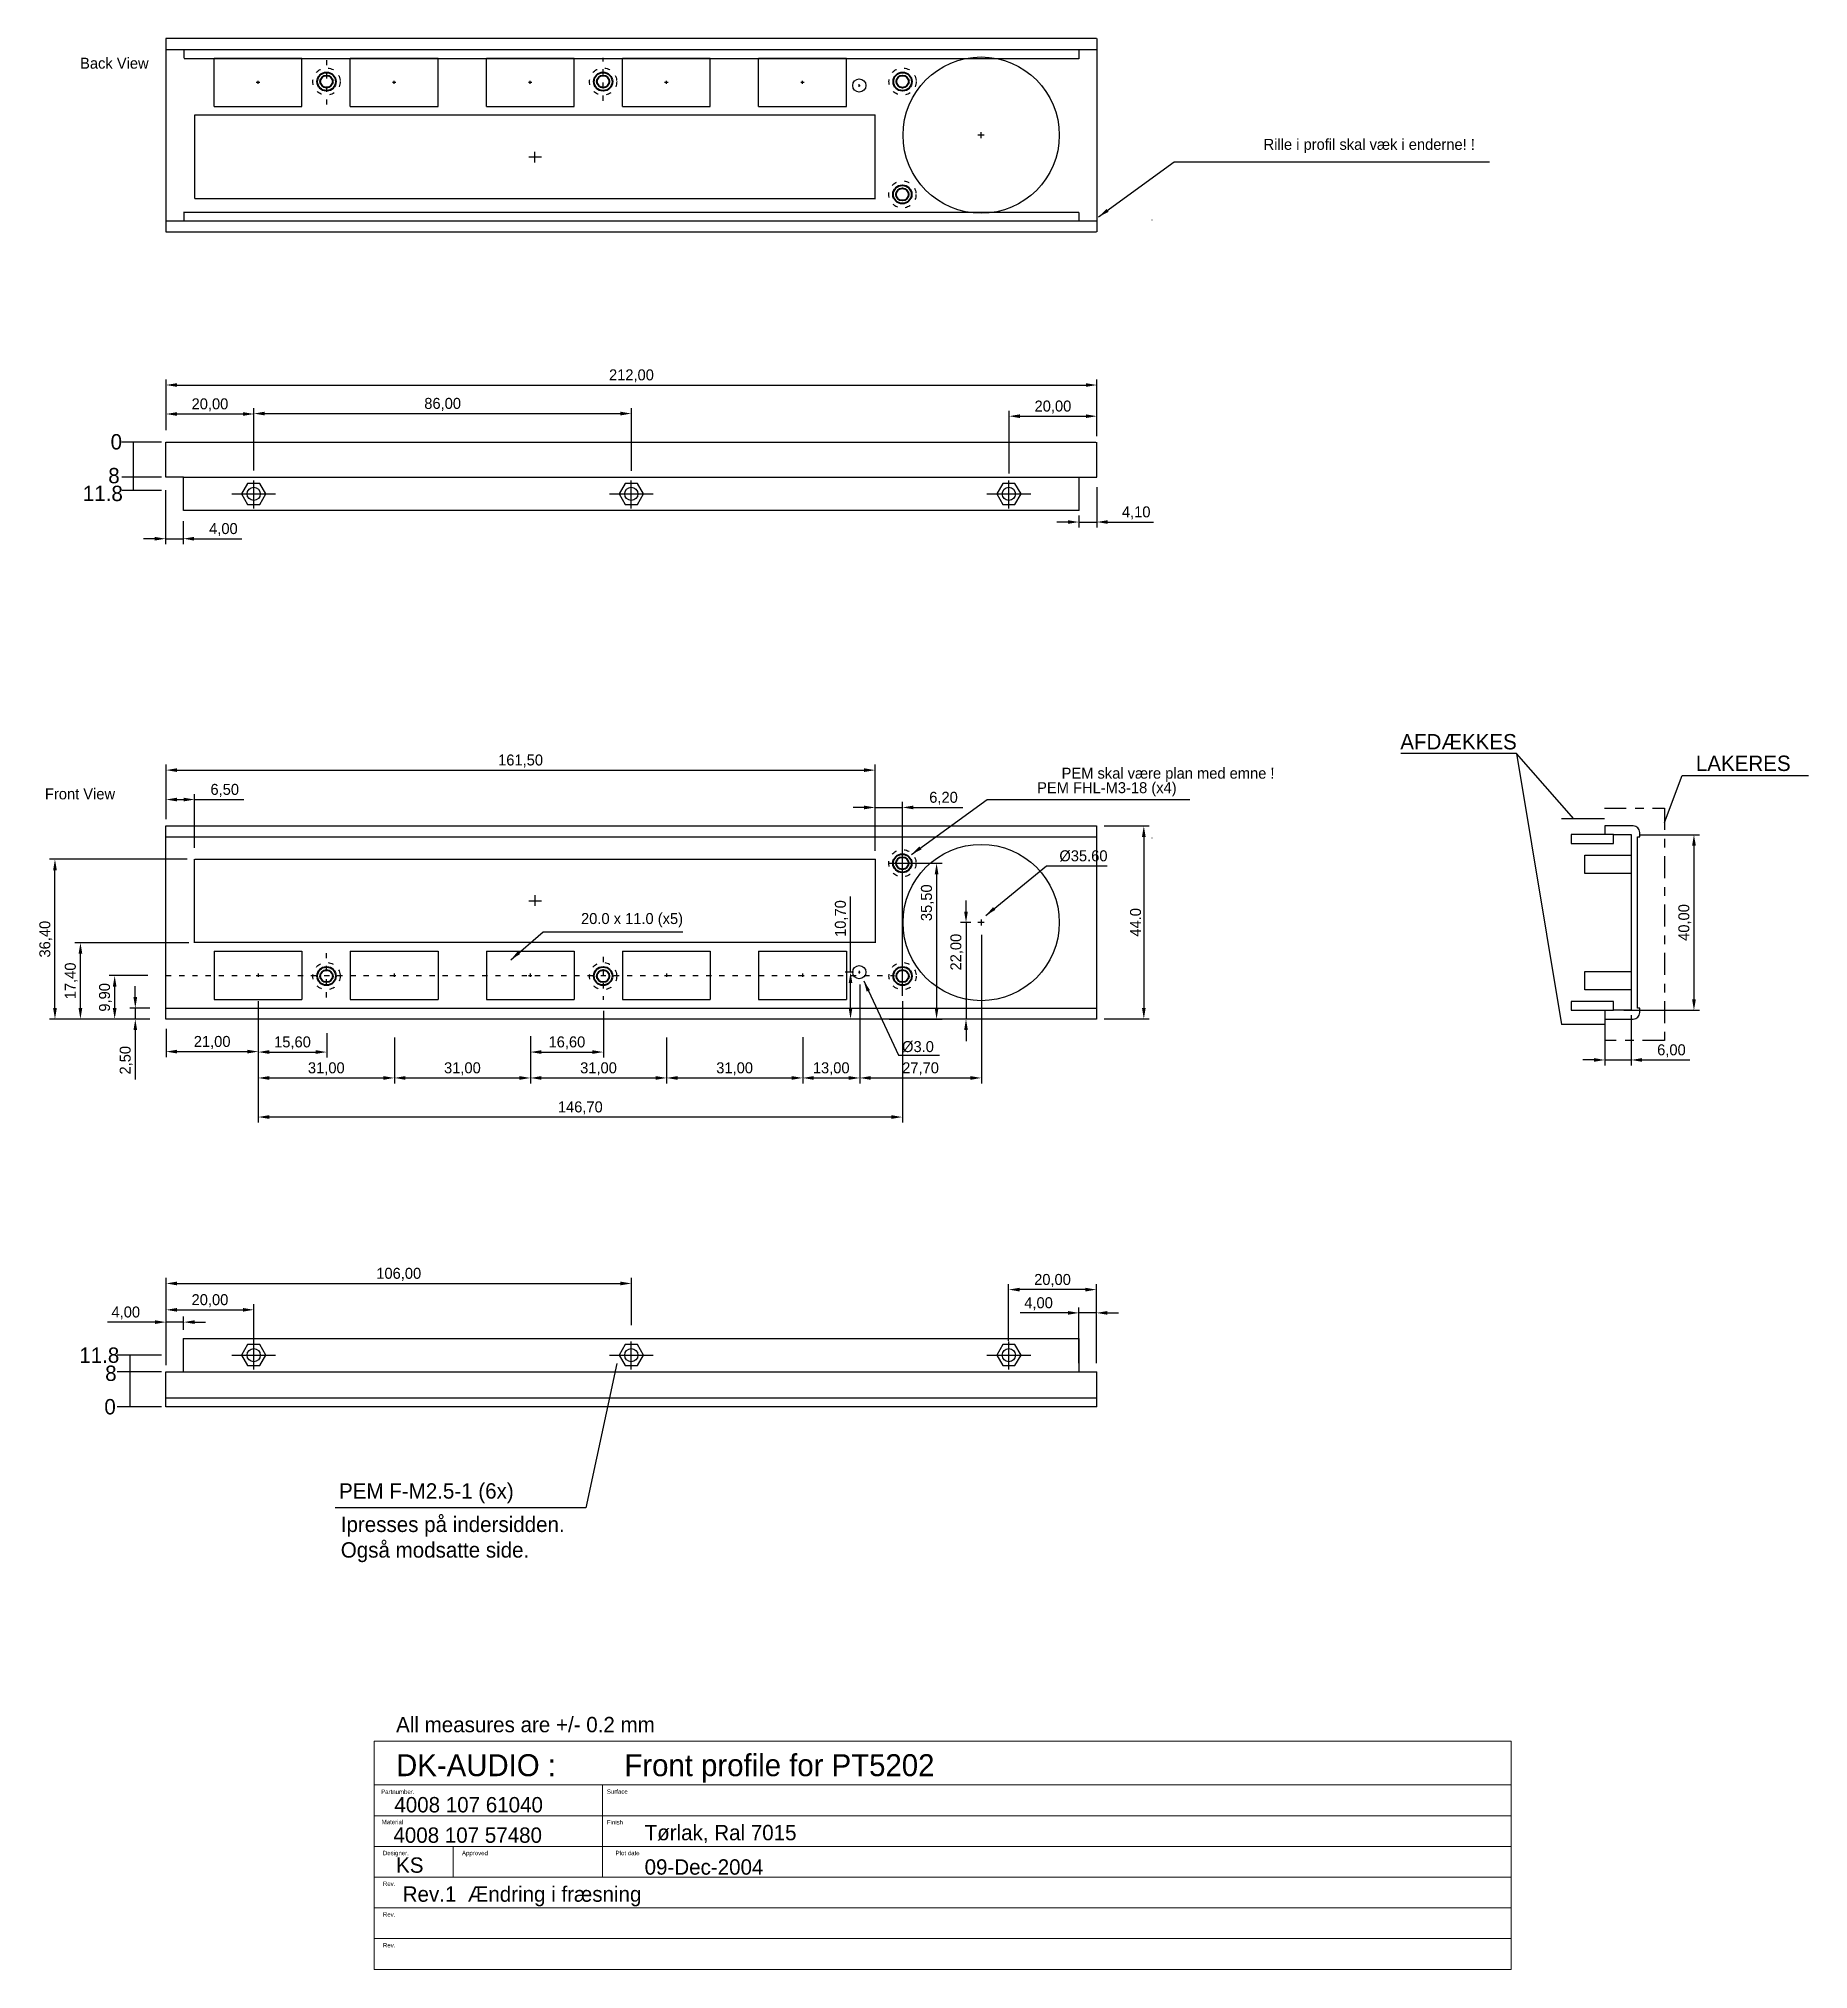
# Model space of a CAD drawing. Header units: millimetres. Extents: x 452 to 855, y 248 to 687.
import ezdxf

# ---------------------------------------------------------------- set-up
doc = ezdxf.new("R2010")
doc.units = ezdxf.units.MM
for name, pattern in [('ACAD_ISO03W100', [30, 12, -18]), ('CENT', [11, 5, -2, 2, -2]), ('HIDDEN', [0.375, 0.25, -0.125])]:
    doc.linetypes.add(name, pattern=pattern)
for name, color, linetype in [('110-1DIM', 1, 'Continuous'), ('110-1MEK', 3, 'Continuous'), ('Folie', 4, 'Continuous'), ('kabinet_dim_help', 7, 'Continuous'), ('kabinet_hidden', 2, 'HIDDEN')]:
    doc.layers.add(name, color=color, linetype=linetype)
doc.layers.add('Folie_head', color=2, linetype='Continuous', lineweight=20)
doc.layers.add('kabinet', color=4, linetype='Continuous', lineweight=40)
doc.dimstyles.new('ISO-25', dxfattribs={"dimtxt": 2.5, "dimasz": 2.5, "dimexe": 1.25, "dimexo": 0.625, "dimtad": 1, "dimzin": 1, "dimtxsty": 'Standard', "dimcen": 2.5, "dimadec": 0, "dimazin": 0, "dimtfac": 1, "dimtmove": 0, "dimatfit": 3, "dimfxl": 0, "dimarcsym": 0})

# ---------------------------------------------------------------- blocks, each defined once
blk = doc.blocks.new('*D55')
at = {"layer": '110-1DIM', "color": 0, "lineweight": -2}
for p, q in [((663.6, 488.6), (663.6, 491.1)), ((664.73, 486.1), (662.35, 486.1)), ((663.6, 486.1), (663.6, 464.1)), ((664.73, 464.1), (662.35, 464.1)), ((663.6, 461.6), (663.6, 459.1))]:
    blk.add_line(p, q, dxfattribs=at)
at = {"layer": '110-1DIM', "color": 0}
for points in [[(663.18, 488.6), (664.02, 488.6), (663.6, 486.1)], [(663.18, 461.6), (664.02, 461.6), (663.6, 464.1)]]:
    blk.add_solid(points, dxfattribs=at)
at = {"layer": 'DEFPOINTS', "color": 0}
for p in [(665.35, 486.1), (663.6, 464.1), (665.35, 464.1)]:
    blk.add_point(p, dxfattribs=at)
at = {"layer": '110-1DIM', "color": 0, "insert": (661.52, 479.35), "char_height": 2.5, "attachment_point": 5, "rotation": 90}
blk.add_mtext('22,00', dxfattribs=at)
blk = doc.blocks.new('*D72')
at = {"layer": '110-1DIM', "color": 0, "lineweight": -2}
for p, q in [((695.08, 508.1), (705.35, 508.1)), ((704.1, 505.6), (704.1, 466.65)), ((695.08, 464.15), (705.35, 464.15))]:
    blk.add_line(p, q, dxfattribs=at)
at = {"layer": '110-1DIM', "color": 0}
for points in [[(703.68, 505.6), (704.52, 505.6), (704.1, 508.1)], [(703.68, 466.65), (704.52, 466.65), (704.1, 464.15)]]:
    blk.add_solid(points, dxfattribs=at)
at = {"layer": 'DEFPOINTS', "color": 0}
for p in [(694.45, 508.1), (694.45, 464.15), (704.1, 464.15)]:
    blk.add_point(p, dxfattribs=at)
at = {"layer": '110-1DIM', "color": 0, "insert": (702.22, 486.13), "char_height": 2.5, "attachment_point": 5, "rotation": 90}
blk.add_mtext('44.0', dxfattribs=at)
blk = doc.blocks.new('*D88')
at = {"layer": '110-1DIM', "color": 0, "lineweight": -2}
for p, q in [((474.4, 469.1), (474.4, 471.6)), ((477.68, 466.6), (473.15, 466.6)), ((474.4, 466.6), (474.4, 464.1)), ((477.68, 464.1), (473.15, 464.1)), ((474.4, 461.6), (474.4, 450.35))]:
    blk.add_line(p, q, dxfattribs=at)
at = {"layer": '110-1DIM', "color": 0}
for points in [[(473.98, 469.1), (474.82, 469.1), (474.4, 466.6)], [(473.98, 461.6), (474.82, 461.6), (474.4, 464.1)]]:
    blk.add_solid(points, dxfattribs=at)
at = {"layer": 'DEFPOINTS', "color": 0}
for p in [(474.4, 466.6), (478.3, 466.6), (478.3, 464.1)]:
    blk.add_point(p, dxfattribs=at)
at = {"layer": '110-1DIM', "color": 0, "insert": (472.32, 454.73), "char_height": 2.5, "attachment_point": 5, "rotation": 90}
blk.add_mtext('2,50', dxfattribs=at)
blk = doc.blocks.new('*D89')
at = {"layer": '110-1DIM', "color": 0, "lineweight": -2}
for p, q in [((477.27, 474), (468.45, 474)), ((469.7, 466.6), (469.7, 471.5)), ((477.27, 464.1), (468.45, 464.1))]:
    blk.add_line(p, q, dxfattribs=at)
at = {"layer": '110-1DIM', "color": 0}
for points in [[(469.28, 471.5), (470.12, 471.5), (469.7, 474)], [(469.28, 466.6), (470.12, 466.6), (469.7, 464.1)]]:
    blk.add_solid(points, dxfattribs=at)
at = {"layer": 'DEFPOINTS', "color": 0}
for p in [(469.7, 474), (477.9, 474), (477.9, 464.1)]:
    blk.add_point(p, dxfattribs=at)
at = {"layer": '110-1DIM', "color": 0, "insert": (467.62, 469.05), "char_height": 2.5, "attachment_point": 5, "rotation": 90}
blk.add_mtext('9,90', dxfattribs=at)
blk = doc.blocks.new('*D90')
at = {"layer": '110-1DIM', "color": 0, "lineweight": -2}
for p, q in [((486.57, 481.5), (460.65, 481.5)), ((461.9, 466.6), (461.9, 479)), ((476.48, 464.1), (460.65, 464.1))]:
    blk.add_line(p, q, dxfattribs=at)
at = {"layer": '110-1DIM', "color": 0}
for points in [[(461.48, 479), (462.32, 479), (461.9, 481.5)], [(461.48, 466.6), (462.32, 466.6), (461.9, 464.1)]]:
    blk.add_solid(points, dxfattribs=at)
at = {"layer": 'DEFPOINTS', "color": 0}
for p in [(461.9, 481.5), (487.2, 481.5), (477.1, 464.1)]:
    blk.add_point(p, dxfattribs=at)
at = {"layer": '110-1DIM', "color": 0, "insert": (459.82, 472.8), "char_height": 2.5, "attachment_point": 5, "rotation": 90}
blk.add_mtext('17,40', dxfattribs=at)
blk = doc.blocks.new('*D91')
at = {"layer": '110-1DIM', "color": 0, "lineweight": -2}
for p, q in [((486.18, 500.5), (454.85, 500.5)), ((456.1, 466.6), (456.1, 498)), ((475.38, 464.1), (454.85, 464.1))]:
    blk.add_line(p, q, dxfattribs=at)
at = {"layer": '110-1DIM', "color": 0}
for points in [[(455.68, 498), (456.52, 498), (456.1, 500.5)], [(455.68, 466.6), (456.52, 466.6), (456.1, 464.1)]]:
    blk.add_solid(points, dxfattribs=at)
at = {"layer": 'DEFPOINTS', "color": 0}
for p in [(456.1, 500.5), (486.8, 500.5), (476, 464.1)]:
    blk.add_point(p, dxfattribs=at)
at = {"layer": '110-1DIM', "color": 0, "insert": (454.02, 482.3), "char_height": 2.5, "attachment_point": 5, "rotation": 90}
blk.add_mtext('36,40', dxfattribs=at)
blk = doc.blocks.new('*D92')
at = {"layer": '110-1DIM', "color": 0, "lineweight": -2}
for p, q in [((646.12, 499.6), (658.15, 499.6)), ((656.9, 497.1), (656.9, 466.6)), ((646.12, 464.1), (658.15, 464.1))]:
    blk.add_line(p, q, dxfattribs=at)
at = {"layer": '110-1DIM', "color": 0}
for points in [[(656.48, 497.1), (657.32, 497.1), (656.9, 499.6)], [(656.48, 466.6), (657.32, 466.6), (656.9, 464.1)]]:
    blk.add_solid(points, dxfattribs=at)
at = {"layer": 'DEFPOINTS', "color": 0}
for p in [(645.5, 499.6), (645.5, 464.1), (656.9, 464.1)]:
    blk.add_point(p, dxfattribs=at)
at = {"layer": '110-1DIM', "color": 0, "insert": (654.82, 490.6), "char_height": 2.5, "attachment_point": 5, "rotation": 90}
blk.add_mtext('35,50', dxfattribs=at)
blk = doc.blocks.new('*D93')
at = {"layer": '110-1DIM', "color": 0, "lineweight": -2}
for p, q in [((637.3, 474.8), (637.3, 492)), ((637.98, 474.8), (636.05, 474.8)), ((637.3, 466.6), (637.3, 472.3)), ((637.98, 464.1), (636.05, 464.1))]:
    blk.add_line(p, q, dxfattribs=at)
at = {"layer": '110-1DIM', "color": 0}
for points in [[(636.88, 472.3), (637.72, 472.3), (637.3, 474.8)], [(636.88, 466.6), (637.72, 466.6), (637.3, 464.1)]]:
    blk.add_solid(points, dxfattribs=at)
at = {"layer": 'DEFPOINTS', "color": 0}
for p in [(638.6, 474.8), (637.3, 464.1), (638.6, 464.1)]:
    blk.add_point(p, dxfattribs=at)
at = {"layer": '110-1DIM', "color": 0, "insert": (635.22, 487), "char_height": 2.5, "attachment_point": 5, "rotation": 90}
blk.add_mtext('10,70', dxfattribs=at)
blk = doc.blocks.new('*D94')
at = {"layer": '110-1DIM', "color": 0, "lineweight": -2}
for p, q in [((481.4, 385.32), (481.4, 396.35)), ((485.4, 393.32), (485.4, 396.35)), ((478.9, 395.1), (468.07, 395.1)), ((485.4, 395.1), (481.4, 395.1)), ((487.9, 395.1), (490.4, 395.1))]:
    blk.add_line(p, q, dxfattribs=at)
at = {"layer": '110-1DIM', "color": 0}
for points in [[(478.9, 395.52), (478.9, 394.68), (481.4, 395.1)], [(487.9, 395.52), (487.9, 394.68), (485.4, 395.1)]]:
    blk.add_solid(points, dxfattribs=at)
at = {"layer": 'DEFPOINTS', "color": 0}
for p in [(485.4, 395.1), (485.4, 392.7), (481.4, 384.7)]:
    blk.add_point(p, dxfattribs=at)
at = {"layer": '110-1DIM', "color": 0, "insert": (472.23, 397.18), "char_height": 2.5, "attachment_point": 5}
blk.add_mtext('4,00', dxfattribs=at)
blk = doc.blocks.new('*D95')
at = {"layer": '110-1DIM', "color": 0, "lineweight": -2}
for p, q in [((481.4, 390.12), (481.4, 399.15)), ((483.9, 397.9), (498.9, 397.9)), ((501.4, 390.12), (501.4, 399.15))]:
    blk.add_line(p, q, dxfattribs=at)
at = {"layer": '110-1DIM', "color": 0}
for points in [[(483.9, 398.32), (483.9, 397.48), (481.4, 397.9)], [(498.9, 398.32), (498.9, 397.48), (501.4, 397.9)]]:
    blk.add_solid(points, dxfattribs=at)
at = {"layer": 'DEFPOINTS', "color": 0}
for p in [(501.4, 397.9), (481.4, 389.5), (501.4, 389.5)]:
    blk.add_point(p, dxfattribs=at)
at = {"layer": '110-1DIM', "color": 0, "insert": (491.4, 399.98), "char_height": 2.5, "attachment_point": 5}
blk.add_mtext('20,00', dxfattribs=at)
blk = doc.blocks.new('*D96')
at = {"layer": '110-1DIM', "color": 0, "lineweight": -2}
for p, q in [((481.4, 394.43), (481.4, 405.15)), ((587.4, 394.43), (587.4, 405.15)), ((483.9, 403.9), (584.9, 403.9))]:
    blk.add_line(p, q, dxfattribs=at)
at = {"layer": '110-1DIM', "color": 0}
for points in [[(483.9, 404.32), (483.9, 403.48), (481.4, 403.9)], [(584.9, 404.32), (584.9, 403.48), (587.4, 403.9)]]:
    blk.add_solid(points, dxfattribs=at)
at = {"layer": 'DEFPOINTS', "color": 0}
for p in [(587.4, 403.9), (481.4, 393.8), (587.4, 393.8)]:
    blk.add_point(p, dxfattribs=at)
at = {"layer": '110-1DIM', "color": 0, "insert": (534.4, 405.98), "char_height": 2.5, "attachment_point": 5}
blk.add_mtext('106,00', dxfattribs=at)
blk = doc.blocks.new('*D101')
at = {"layer": '110-1DIM', "color": 0, "lineweight": -2}
for p, q in [((686.8, 397.2), (675.97, 397.2)), ((689.3, 385.73), (689.3, 398.45)), ((693.3, 397.2), (689.3, 397.2)), ((693.3, 385.73), (693.3, 398.45)), ((695.8, 397.2), (698.3, 397.2))]:
    blk.add_line(p, q, dxfattribs=at)
at = {"layer": '110-1DIM', "color": 0}
for points in [[(686.8, 397.62), (686.8, 396.78), (689.3, 397.2)], [(695.8, 397.62), (695.8, 396.78), (693.3, 397.2)]]:
    blk.add_solid(points, dxfattribs=at)
at = {"layer": 'DEFPOINTS', "color": 0}
for p in [(689.3, 397.2), (689.3, 385.1), (693.3, 385.1)]:
    blk.add_point(p, dxfattribs=at)
at = {"layer": '110-1DIM', "color": 0, "insert": (680.13, 399.28), "char_height": 2.5, "attachment_point": 5}
blk.add_mtext('4,00', dxfattribs=at)
blk = doc.blocks.new('*D102')
at = {"layer": '110-1DIM', "color": 0, "lineweight": -2}
for p, q in [((673.3, 390.82), (673.3, 403.75)), ((690.8, 402.5), (675.8, 402.5)), ((693.3, 390.82), (693.3, 403.75))]:
    blk.add_line(p, q, dxfattribs=at)
at = {"layer": '110-1DIM', "color": 0}
for points in [[(675.8, 402.92), (675.8, 402.08), (673.3, 402.5)], [(690.8, 402.92), (690.8, 402.08), (693.3, 402.5)]]:
    blk.add_solid(points, dxfattribs=at)
at = {"layer": 'DEFPOINTS', "color": 0}
for p in [(673.3, 402.5), (673.3, 390.2), (693.3, 390.2)]:
    blk.add_point(p, dxfattribs=at)
at = {"layer": '110-1DIM', "color": 0, "insert": (683.3, 404.58), "char_height": 2.5, "attachment_point": 5}
blk.add_mtext('20,00', dxfattribs=at)
blk = doc.blocks.new('*D103')
at = {"layer": '110-1DIM', "color": 0, "lineweight": -2}
for p, q in [((481.4, 461.88), (481.4, 455.45)), ((502.4, 461.88), (502.4, 455.45)), ((483.9, 456.7), (499.9, 456.7))]:
    blk.add_line(p, q, dxfattribs=at)
at = {"layer": '110-1DIM', "color": 0}
for points in [[(483.9, 457.12), (483.9, 456.28), (481.4, 456.7)], [(499.9, 457.12), (499.9, 456.28), (502.4, 456.7)]]:
    blk.add_solid(points, dxfattribs=at)
at = {"layer": 'DEFPOINTS', "color": 0}
for p in [(481.4, 462.5), (502.4, 462.5), (502.4, 456.7)]:
    blk.add_point(p, dxfattribs=at)
at = {"layer": '110-1DIM', "color": 0, "insert": (491.9, 458.78), "char_height": 2.5, "attachment_point": 5}
blk.add_mtext('21,00', dxfattribs=at)
blk = doc.blocks.new('*D104')
at = {"layer": '110-1DIM', "color": 0, "lineweight": -2}
for p, q in [((502.4, 459.88), (502.4, 449.45)), ((533.4, 459.88), (533.4, 449.45)), ((504.9, 450.7), (530.9, 450.7))]:
    blk.add_line(p, q, dxfattribs=at)
at = {"layer": '110-1DIM', "color": 0}
for points in [[(504.9, 451.12), (504.9, 450.28), (502.4, 450.7)], [(530.9, 451.12), (530.9, 450.28), (533.4, 450.7)]]:
    blk.add_solid(points, dxfattribs=at)
at = {"layer": 'DEFPOINTS', "color": 0}
for p in [(502.4, 460.5), (533.4, 460.5), (533.4, 450.7)]:
    blk.add_point(p, dxfattribs=at)
at = {"layer": '110-1DIM', "color": 0, "insert": (517.9, 452.78), "char_height": 2.5, "attachment_point": 5}
blk.add_mtext('31,00', dxfattribs=at)
blk = doc.blocks.new('*D105')
at = {"layer": '110-1DIM', "color": 0, "lineweight": -2}
for p, q in [((502.4, 460.88), (502.4, 455.35)), ((518, 460.88), (518, 455.35)), ((504.9, 456.6), (515.5, 456.6))]:
    blk.add_line(p, q, dxfattribs=at)
at = {"layer": '110-1DIM', "color": 0}
for points in [[(504.9, 457.02), (504.9, 456.18), (502.4, 456.6)], [(515.5, 457.02), (515.5, 456.18), (518, 456.6)]]:
    blk.add_solid(points, dxfattribs=at)
at = {"layer": 'DEFPOINTS', "color": 0}
for p in [(502.4, 461.5), (518, 461.5), (518, 456.6)]:
    blk.add_point(p, dxfattribs=at)
at = {"layer": '110-1DIM', "color": 0, "insert": (510.2, 458.68), "char_height": 2.5, "attachment_point": 5}
blk.add_mtext('15,60', dxfattribs=at)
blk = doc.blocks.new('*D106')
at = {"layer": '110-1DIM', "color": 0, "lineweight": -2}
for p, q in [((533.4, 459.88), (533.4, 449.45)), ((564.4, 459.88), (564.4, 449.45)), ((535.9, 450.7), (561.9, 450.7))]:
    blk.add_line(p, q, dxfattribs=at)
at = {"layer": '110-1DIM', "color": 0}
for points in [[(535.9, 451.12), (535.9, 450.28), (533.4, 450.7)], [(561.9, 451.12), (561.9, 450.28), (564.4, 450.7)]]:
    blk.add_solid(points, dxfattribs=at)
at = {"layer": 'DEFPOINTS', "color": 0}
for p in [(533.4, 460.5), (564.4, 460.5), (564.4, 450.7)]:
    blk.add_point(p, dxfattribs=at)
at = {"layer": '110-1DIM', "color": 0, "insert": (548.9, 452.78), "char_height": 2.5, "attachment_point": 5}
blk.add_mtext('31,00', dxfattribs=at)
blk = doc.blocks.new('*D107')
at = {"layer": '110-1DIM', "color": 0, "lineweight": -2}
for p, q in [((564.4, 459.88), (564.4, 449.45)), ((595.4, 459.88), (595.4, 449.45)), ((566.9, 450.7), (592.9, 450.7))]:
    blk.add_line(p, q, dxfattribs=at)
at = {"layer": '110-1DIM', "color": 0}
for points in [[(566.9, 451.12), (566.9, 450.28), (564.4, 450.7)], [(592.9, 451.12), (592.9, 450.28), (595.4, 450.7)]]:
    blk.add_solid(points, dxfattribs=at)
at = {"layer": 'DEFPOINTS', "color": 0}
for p in [(564.4, 460.5), (595.4, 460.5), (595.4, 450.7)]:
    blk.add_point(p, dxfattribs=at)
at = {"layer": '110-1DIM', "color": 0, "insert": (579.9, 452.78), "char_height": 2.5, "attachment_point": 5}
blk.add_mtext('31,00', dxfattribs=at)
blk = doc.blocks.new('*D108')
at = {"layer": '110-1DIM', "color": 0, "lineweight": -2}
for p, q in [((595.4, 459.88), (595.4, 449.45)), ((626.4, 459.88), (626.4, 449.45)), ((597.9, 450.7), (623.9, 450.7))]:
    blk.add_line(p, q, dxfattribs=at)
at = {"layer": '110-1DIM', "color": 0}
for points in [[(597.9, 451.12), (597.9, 450.28), (595.4, 450.7)], [(623.9, 451.12), (623.9, 450.28), (626.4, 450.7)]]:
    blk.add_solid(points, dxfattribs=at)
at = {"layer": 'DEFPOINTS', "color": 0}
for p in [(595.4, 460.5), (626.4, 460.5), (626.4, 450.7)]:
    blk.add_point(p, dxfattribs=at)
at = {"layer": '110-1DIM', "color": 0, "insert": (610.9, 452.78), "char_height": 2.5, "attachment_point": 5}
blk.add_mtext('31,00', dxfattribs=at)
blk = doc.blocks.new('*D109')
at = {"layer": '110-1DIM', "color": 0, "lineweight": -2}
for p, q in [((481.4, 509.62), (481.4, 515.35)), ((487.9, 503.12), (487.9, 515.35)), ((483.9, 514.1), (485.4, 514.1)), ((487.9, 514.1), (499.15, 514.1))]:
    blk.add_line(p, q, dxfattribs=at)
at = {"layer": '110-1DIM', "color": 0}
for points in [[(483.9, 514.52), (483.9, 513.68), (481.4, 514.1)], [(485.4, 514.52), (485.4, 513.68), (487.9, 514.1)]]:
    blk.add_solid(points, dxfattribs=at)
at = {"layer": 'DEFPOINTS', "color": 0}
for p in [(487.9, 514.1), (481.4, 509), (487.9, 502.5)]:
    blk.add_point(p, dxfattribs=at)
at = {"layer": '110-1DIM', "color": 0, "insert": (494.77, 516.18), "char_height": 2.5, "attachment_point": 5}
blk.add_mtext('6,50', dxfattribs=at)
blk = doc.blocks.new('*D110')
at = {"layer": '110-1DIM', "color": 0, "lineweight": -2}
for p, q in [((481.4, 512.33), (481.4, 522.05)), ((483.9, 520.8), (640.4, 520.8)), ((642.9, 502.43), (642.9, 522.05))]:
    blk.add_line(p, q, dxfattribs=at)
at = {"layer": '110-1DIM', "color": 0}
for points in [[(483.9, 521.22), (483.9, 520.38), (481.4, 520.8)], [(640.4, 521.22), (640.4, 520.38), (642.9, 520.8)]]:
    blk.add_solid(points, dxfattribs=at)
at = {"layer": 'DEFPOINTS', "color": 0}
for p in [(642.9, 520.8), (481.4, 511.7), (642.9, 501.8)]:
    blk.add_point(p, dxfattribs=at)
at = {"layer": '110-1DIM', "color": 0, "insert": (562.15, 522.88), "char_height": 2.5, "attachment_point": 5}
blk.add_mtext('161,50', dxfattribs=at)
blk = doc.blocks.new('*D111')
at = {"layer": '110-1DIM', "color": 0, "lineweight": -2}
for p, q in [((581, 465.98), (581, 455.35)), ((564.4, 460.18), (564.4, 455.35)), ((566.9, 456.6), (578.5, 456.6))]:
    blk.add_line(p, q, dxfattribs=at)
at = {"layer": '110-1DIM', "color": 0}
for points in [[(566.9, 457.02), (566.9, 456.18), (564.4, 456.6)], [(578.5, 457.02), (578.5, 456.18), (581, 456.6)]]:
    blk.add_solid(points, dxfattribs=at)
at = {"layer": 'DEFPOINTS', "color": 0}
for p in [(581, 466.6), (564.4, 460.8), (581, 456.6)]:
    blk.add_point(p, dxfattribs=at)
at = {"layer": '110-1DIM', "color": 0, "insert": (572.7, 458.68), "char_height": 2.5, "attachment_point": 5}
blk.add_mtext('16,60', dxfattribs=at)
blk = doc.blocks.new('*D112')
at = {"layer": '110-1DIM', "color": 0, "lineweight": -2}
for p, q in [((639.4, 471.98), (639.4, 449.45)), ((626.4, 459.98), (626.4, 449.45)), ((628.9, 450.7), (636.9, 450.7))]:
    blk.add_line(p, q, dxfattribs=at)
at = {"layer": '110-1DIM', "color": 0}
for points in [[(628.9, 451.12), (628.9, 450.28), (626.4, 450.7)], [(636.9, 451.12), (636.9, 450.28), (639.4, 450.7)]]:
    blk.add_solid(points, dxfattribs=at)
at = {"layer": 'DEFPOINTS', "color": 0}
for p in [(639.4, 472.6), (626.4, 460.6), (639.4, 450.7)]:
    blk.add_point(p, dxfattribs=at)
at = {"layer": '110-1DIM', "color": 0, "insert": (632.9, 452.78), "char_height": 2.5, "attachment_point": 5}
blk.add_mtext('13,00', dxfattribs=at)
blk = doc.blocks.new('*D113')
at = {"layer": '110-1DIM', "color": 0, "lineweight": -2}
for p, q in [((640.4, 512.3), (637.9, 512.3)), ((642.9, 504.12), (642.9, 513.55)), ((642.9, 512.3), (649.1, 512.3)), ((649.1, 469.43), (649.1, 513.55)), ((651.6, 512.3), (662.85, 512.3))]:
    blk.add_line(p, q, dxfattribs=at)
at = {"layer": '110-1DIM', "color": 0}
for points in [[(640.4, 512.72), (640.4, 511.88), (642.9, 512.3)], [(651.6, 512.72), (651.6, 511.88), (649.1, 512.3)]]:
    blk.add_solid(points, dxfattribs=at)
at = {"layer": 'DEFPOINTS', "color": 0}
for p in [(649.1, 512.3), (642.9, 503.5), (649.1, 468.8)]:
    blk.add_point(p, dxfattribs=at)
at = {"layer": '110-1DIM', "color": 0, "insert": (658.48, 514.38), "char_height": 2.5, "attachment_point": 5}
blk.add_mtext('6,20', dxfattribs=at)
blk = doc.blocks.new('*D114')
at = {"layer": '110-1DIM', "color": 0, "lineweight": -2}
for p, q in [((667.1, 483.27), (667.1, 449.45)), ((639.4, 453.57), (639.4, 449.45)), ((641.9, 450.7), (664.6, 450.7))]:
    blk.add_line(p, q, dxfattribs=at)
at = {"layer": '110-1DIM', "color": 0}
for points in [[(641.9, 451.12), (641.9, 450.28), (639.4, 450.7)], [(664.6, 451.12), (664.6, 450.28), (667.1, 450.7)]]:
    blk.add_solid(points, dxfattribs=at)
at = {"layer": 'DEFPOINTS', "color": 0}
for p in [(667.1, 483.9), (639.4, 454.2), (667.1, 450.7)]:
    blk.add_point(p, dxfattribs=at)
at = {"layer": '110-1DIM', "color": 0, "insert": (653.25, 452.78), "char_height": 2.5, "attachment_point": 5}
blk.add_mtext('27,70', dxfattribs=at)
blk = doc.blocks.new('*D117')
at = {"layer": '110-1DIM', "color": 0, "lineweight": -2}
for p, q in [((481.4, 598.23), (481.4, 603.15)), ((501.4, 598.23), (501.4, 603.15)), ((483.9, 601.9), (498.9, 601.9))]:
    blk.add_line(p, q, dxfattribs=at)
at = {"layer": '110-1DIM', "color": 0}
for points in [[(483.9, 602.32), (483.9, 601.48), (481.4, 601.9)], [(498.9, 602.32), (498.9, 601.48), (501.4, 601.9)]]:
    blk.add_solid(points, dxfattribs=at)
at = {"layer": 'DEFPOINTS', "color": 0}
for p in [(501.4, 601.9), (481.4, 597.6), (501.4, 597.6)]:
    blk.add_point(p, dxfattribs=at)
at = {"layer": '110-1DIM', "color": 0, "insert": (491.4, 603.98), "char_height": 2.5, "attachment_point": 5}
blk.add_mtext('20,00', dxfattribs=at)
blk = doc.blocks.new('*D118')
at = {"layer": '110-1DIM', "color": 0, "lineweight": -2}
for p, q in [((501.4, 589.02), (501.4, 603.25)), ((587.4, 588.93), (587.4, 603.25)), ((503.9, 602), (584.9, 602))]:
    blk.add_line(p, q, dxfattribs=at)
at = {"layer": '110-1DIM', "color": 0}
for points in [[(503.9, 602.42), (503.9, 601.58), (501.4, 602)], [(584.9, 602.42), (584.9, 601.58), (587.4, 602)]]:
    blk.add_solid(points, dxfattribs=at)
at = {"layer": 'DEFPOINTS', "color": 0}
for p in [(587.4, 602), (501.4, 588.4), (587.4, 588.3)]:
    blk.add_point(p, dxfattribs=at)
at = {"layer": '110-1DIM', "color": 0, "insert": (544.4, 604.08), "char_height": 2.5, "attachment_point": 5}
blk.add_mtext('86,00', dxfattribs=at)
blk = doc.blocks.new('*D119')
at = {"layer": '110-1DIM', "color": 0, "lineweight": -2}
for p, q in [((673.4, 588.33), (673.4, 602.65)), ((693.4, 596.83), (693.4, 602.65)), ((675.9, 601.4), (690.9, 601.4))]:
    blk.add_line(p, q, dxfattribs=at)
at = {"layer": '110-1DIM', "color": 0}
for points in [[(675.9, 601.82), (675.9, 600.98), (673.4, 601.4)], [(690.9, 601.82), (690.9, 600.98), (693.4, 601.4)]]:
    blk.add_solid(points, dxfattribs=at)
at = {"layer": 'DEFPOINTS', "color": 0}
for p in [(693.4, 601.4), (693.4, 596.2), (673.4, 587.7)]:
    blk.add_point(p, dxfattribs=at)
at = {"layer": '110-1DIM', "color": 0, "insert": (683.4, 603.48), "char_height": 2.5, "attachment_point": 5}
blk.add_mtext('20,00', dxfattribs=at)
blk = doc.blocks.new('*D120')
at = {"layer": '110-1DIM', "color": 0, "lineweight": -2}
for p, q in [((693.4, 585.27), (693.4, 576.05)), ((686.8, 577.3), (684.3, 577.3)), ((689.3, 578.77), (689.3, 576.05)), ((689.3, 577.3), (693.4, 577.3)), ((695.9, 577.3), (706.32, 577.3))]:
    blk.add_line(p, q, dxfattribs=at)
at = {"layer": '110-1DIM', "color": 0}
for points in [[(686.8, 577.72), (686.8, 576.88), (689.3, 577.3)], [(695.9, 577.72), (695.9, 576.88), (693.4, 577.3)]]:
    blk.add_solid(points, dxfattribs=at)
at = {"layer": 'DEFPOINTS', "color": 0}
for p in [(693.4, 585.9), (689.3, 579.4), (693.4, 577.3)]:
    blk.add_point(p, dxfattribs=at)
at = {"layer": '110-1DIM', "color": 0, "insert": (702.36, 579.38), "char_height": 2.5, "attachment_point": 5}
blk.add_mtext('4,10', dxfattribs=at)
blk = doc.blocks.new('*D121')
at = {"layer": '110-1DIM', "color": 0, "lineweight": -2}
for p, q in [((481.3, 584.58), (481.3, 572.25)), ((485.3, 577.48), (485.3, 572.25)), ((478.8, 573.5), (476.3, 573.5)), ((481.3, 573.5), (485.3, 573.5)), ((487.8, 573.5), (498.63, 573.5))]:
    blk.add_line(p, q, dxfattribs=at)
at = {"layer": '110-1DIM', "color": 0}
for points in [[(478.8, 573.92), (478.8, 573.08), (481.3, 573.5)], [(487.8, 573.92), (487.8, 573.08), (485.3, 573.5)]]:
    blk.add_solid(points, dxfattribs=at)
at = {"layer": 'DEFPOINTS', "color": 0}
for p in [(481.3, 585.2), (485.3, 578.1), (485.3, 573.5)]:
    blk.add_point(p, dxfattribs=at)
at = {"layer": '110-1DIM', "color": 0, "insert": (494.47, 575.58), "char_height": 2.5, "attachment_point": 5}
blk.add_mtext('4,00', dxfattribs=at)
blk = doc.blocks.new('*D122')
at = {"layer": '110-1DIM', "color": 0, "lineweight": -2}
for p, q in [((502.4, 468.18), (502.4, 440.55)), ((649.1, 468.18), (649.1, 440.55)), ((646.6, 441.8), (504.9, 441.8))]:
    blk.add_line(p, q, dxfattribs=at)
at = {"layer": '110-1DIM', "color": 0}
for points in [[(504.9, 442.22), (504.9, 441.38), (502.4, 441.8)], [(646.6, 442.22), (646.6, 441.38), (649.1, 441.8)]]:
    blk.add_solid(points, dxfattribs=at)
at = {"layer": 'DEFPOINTS', "color": 0}
for p in [(502.4, 468.8), (649.1, 468.8), (502.4, 441.8)]:
    blk.add_point(p, dxfattribs=at)
at = {"layer": '110-1DIM', "color": 0, "insert": (575.75, 443.88), "char_height": 2.5, "attachment_point": 5}
blk.add_mtext('146,70', dxfattribs=at)
blk = doc.blocks.new('*D123')
at = {"layer": '110-1DIM', "color": 0, "lineweight": -2}
for p, q in [((809.1, 464.98), (809.1, 453.55)), ((815.1, 464.98), (815.1, 453.55)), ((806.6, 454.8), (804.1, 454.8)), ((809.1, 454.8), (815.1, 454.8)), ((817.6, 454.8), (828.43, 454.8))]:
    blk.add_line(p, q, dxfattribs=at)
at = {"layer": '110-1DIM', "color": 0}
for points in [[(806.6, 455.22), (806.6, 454.38), (809.1, 454.8)], [(817.6, 455.22), (817.6, 454.38), (815.1, 454.8)]]:
    blk.add_solid(points, dxfattribs=at)
at = {"layer": 'DEFPOINTS', "color": 0}
for p in [(809.1, 465.6), (815.1, 465.6), (815.1, 454.8)]:
    blk.add_point(p, dxfattribs=at)
at = {"layer": '110-1DIM', "color": 0, "insert": (824.27, 456.88), "char_height": 2.5, "attachment_point": 5}
blk.add_mtext('6,00', dxfattribs=at)
blk = doc.blocks.new('*D124')
at = {"layer": '110-1DIM', "color": 0, "lineweight": -2}
for p, q in [((817.03, 506.1), (830.65, 506.1)), ((829.4, 503.6), (829.4, 468.6)), ((813.43, 466.1), (830.65, 466.1))]:
    blk.add_line(p, q, dxfattribs=at)
at = {"layer": '110-1DIM', "color": 0}
for points in [[(828.98, 503.6), (829.82, 503.6), (829.4, 506.1)], [(828.98, 468.6), (829.82, 468.6), (829.4, 466.1)]]:
    blk.add_solid(points, dxfattribs=at)
at = {"layer": 'DEFPOINTS', "color": 0}
for p in [(816.4, 506.1), (812.8, 466.1), (829.4, 466.1)]:
    blk.add_point(p, dxfattribs=at)
at = {"layer": '110-1DIM', "color": 0, "insert": (827.32, 486.1), "char_height": 2.5, "attachment_point": 5, "rotation": 90}
blk.add_mtext('40,00', dxfattribs=at)
blk = doc.blocks.new('*D176')
at = {"layer": '110-1DIM', "color": 0, "lineweight": -2}
for p, q in [((481.4, 601.73), (481.4, 609.75)), ((483.9, 608.5), (690.9, 608.5)), ((693.4, 601.73), (693.4, 609.75))]:
    blk.add_line(p, q, dxfattribs=at)
at = {"layer": '110-1DIM', "color": 0}
for points in [[(483.9, 608.92), (483.9, 608.08), (481.4, 608.5)], [(690.9, 608.92), (690.9, 608.08), (693.4, 608.5)]]:
    blk.add_solid(points, dxfattribs=at)
at = {"layer": 'DEFPOINTS', "color": 0}
for p in [(693.4, 608.5), (481.4, 601.1), (693.4, 601.1)]:
    blk.add_point(p, dxfattribs=at)
at = {"layer": '110-1DIM', "color": 0, "insert": (587.4, 610.58), "char_height": 2.5, "attachment_point": 5}
blk.add_mtext('212,00', dxfattribs=at)

msp = doc.modelspace()

# ---------------------------------------------------------------- linework, layer by layer
at = {"layer": '110-1DIM'}
for p, q in [((480.367, 595.5), (471.367, 595.5)), ((473.943, 595.5), (473.943, 584.5)), ((480.367, 587.5), (471.367, 587.5)), ((501.367, 580.4), (501.367, 586.789)), ((587.367, 580.4), (587.367, 586.789)), ((673.367, 580.4), (673.367, 586.789)), ((480.367, 584.5), (471.367, 584.5)), ((496.367, 583.7), (506.367, 583.7)), ((582.367, 583.7), (592.367, 583.7)), ((668.367, 583.7), (678.367, 583.7)), ((788.974, 524.572), (762.633, 524.572)), ((788.974, 524.572), (799.228, 462.904)), ((802.04, 509.692), (788.974, 524.572)), ((822.714, 508.865), (826.683, 519.612)), ((826.683, 519.612), (855.461, 519.612)), ((808.986, 509.692), (799.228, 509.692)), ((808.986, 462.904), (799.228, 462.904)), ((480.367, 387.586), (470.289, 387.586)), ((473.255, 375.786), (473.255, 387.586)), ((496.367, 387.586), (506.367, 387.586)), ((501.367, 384.286), (501.367, 390.675)), ((582.367, 387.586), (592.367, 387.586)), ((587.367, 384.286), (587.367, 390.675)), ((668.367, 387.586), (678.367, 387.586)), ((673.367, 384.286), (673.367, 390.675)), ((480.367, 383.786), (470.289, 383.786)), ((584.1, 385.65), (577.036, 352.794)), ((480.367, 375.786), (470.289, 375.786)), ((577.036, 352.794), (519.9, 352.794))]:
    msp.add_line(p, q, dxfattribs=at)
at = {"layer": '110-1DIM', "linetype": 'CENT'}
for p, q in [((808.986, 512.172), (822.714, 512.172)), ((822.714, 512.172), (822.714, 459.267)), ((822.714, 459.267), (808.986, 459.267))]:
    msp.add_line(p, q, dxfattribs=at)
at = {"layer": '110-1DIM', "linetype": 'ACAD_ISO03W100', "ltscale": 0.1}
msp.add_line((481.4, 474), (647.3, 474), dxfattribs=at)
at = {"layer": '110-1MEK'}
for p, q in [((693.35, 687.384), (481.367, 687.384)), ((481.367, 687.384), (481.367, 643.384)), ((693.367, 687.384), (693.367, 643.384)), ((481.367, 684.884), (693.35, 684.884)), ((485.467, 684.9), (485.467, 682.9)), ((485.5, 682.884), (689.3, 682.884)), ((492.35, 682.95), (512.35, 682.95)), ((492.35, 671.95), (492.35, 682.95)), ((512.35, 671.95), (512.35, 682.95)), ((523.35, 682.95), (543.35, 682.95)), ((523.35, 671.95), (523.35, 682.95)), ((543.35, 671.95), (543.35, 682.95)), ((554.35, 682.95), (574.35, 682.95)), ((554.35, 671.95), (554.35, 682.95)), ((574.35, 671.95), (574.35, 682.95)), ((585.35, 682.95), (605.35, 682.95)), ((585.35, 671.95), (585.35, 682.95)), ((605.35, 671.95), (605.35, 682.95)), ((616.35, 682.95), (636.35, 682.95)), ((616.35, 671.95), (616.35, 682.95)), ((636.35, 671.95), (636.35, 682.95)), ((689.267, 684.9), (689.267, 682.8)), ((501.95, 677.45), (502.75, 677.45)), ((502.35, 677.05), (502.35, 677.8)), ((532.95, 677.45), (533.75, 677.45)), ((533.35, 677.05), (533.35, 677.8)), ((563.95, 677.45), (564.75, 677.45)), ((564.35, 677.05), (564.35, 677.8)), ((594.95, 677.45), (595.75, 677.45)), ((595.35, 677.05), (595.35, 677.8)), ((625.95, 677.45), (626.75, 677.45)), ((626.35, 677.05), (626.35, 677.8)), ((639.1, 676.7), (639.5, 676.7)), ((639.3, 676.4), (639.3, 677)), ((487.917, 670), (487.917, 651)), ((642.917, 669.984), (487.95, 669.984)), ((492.35, 671.95), (512.35, 671.95)), ((523.35, 671.95), (543.35, 671.95)), ((554.35, 671.95), (574.35, 671.95)), ((585.35, 671.95), (605.35, 671.95)), ((616.35, 671.95), (636.35, 671.95)), ((642.917, 651), (642.917, 670)), ((667.75, 665.4), (666.3, 665.4)), ((667.05, 664.7), (667.05, 666.1)), ((564, 660.5), (566.9, 660.5)), ((565.4, 659.2), (565.4, 661.6)), ((487.95, 650.984), (642.95, 650.984)), ((485.467, 647.9), (485.467, 645.9)), ((485.5, 647.884), (689.3, 647.884)), ((689.267, 647.8), (689.267, 645.9)), ((481.367, 645.884), (693.4, 645.884)), ((481.367, 643.384), (693.35, 643.384)), ((481.367, 595.5), (693.2, 595.5)), ((481.367, 587.5), (481.367, 595.5)), ((693.367, 587.5), (693.367, 595.5)), ((485.367, 587.5), (481.367, 587.5)), ((485.367, 587.5), (693.4, 587.5)), ((485.367, 579.9), (485.367, 587.5)), ((689.367, 579.9), (689.367, 587.5)), ((689.4, 579.9), (485.367, 579.9)), ((481.367, 508.116), (693.35, 508.116)), ((481.367, 464.116), (481.367, 508.116)), ((693.367, 464.116), (693.367, 508.116)), ((811.1, 506.116), (801.467, 506.116)), ((801.467, 506.116), (801.467, 504.116)), ((815.567, 508.116), (809.067, 508.116)), ((809.067, 508.116), (809.067, 506.116)), ((811.067, 506.116), (815.067, 506.116)), ((811.067, 504.116), (811.067, 506.116)), ((815.067, 506.116), (815.067, 466.116)), ((817.067, 505.616), (817.067, 506.616)), ((481.367, 505.616), (693.4, 505.616)), ((801.467, 504.116), (811.067, 504.116)), ((804.567, 497.266), (804.567, 501.466)), ((804.567, 501.466), (815.067, 501.466)), ((816.567, 466.616), (816.567, 505.616)), ((816.567, 505.616), (817.067, 505.616)), ((487.917, 481.5), (487.917, 500.5)), ((487.95, 500.516), (642.95, 500.516)), ((642.917, 500.5), (642.917, 481.5)), ((815.067, 497.266), (804.567, 497.266)), ((564, 491), (566.9, 491)), ((565.4, 492.3), (565.4, 489.9)), ((667.75, 486.1), (666.3, 486.1)), ((667.05, 486.8), (667.05, 485.4)), ((642.917, 481.516), (487.95, 481.516)), ((492.35, 479.55), (512.35, 479.55)), ((492.35, 479.55), (492.35, 468.55)), ((512.35, 479.55), (512.35, 468.55)), ((523.35, 479.55), (543.35, 479.55)), ((523.35, 479.55), (523.35, 468.55)), ((543.35, 479.55), (543.35, 468.55)), ((554.35, 479.55), (574.35, 479.55)), ((554.35, 479.55), (554.35, 468.55)), ((574.35, 479.55), (574.35, 468.55)), ((585.35, 479.55), (605.35, 479.55)), ((585.35, 479.55), (585.35, 468.55)), ((605.35, 479.55), (605.35, 468.55)), ((616.35, 479.55), (636.35, 479.55)), ((616.35, 479.55), (616.35, 468.55)), ((636.35, 479.55), (636.35, 468.55)), ((639.3, 475.1), (639.3, 474.5)), ((804.567, 474.966), (815.067, 474.966)), ((804.567, 470.766), (804.567, 474.966)), ((501.95, 474.05), (502.75, 474.05)), ((502.35, 474.45), (502.35, 473.7)), ((532.95, 474.05), (533.75, 474.05)), ((533.35, 474.45), (533.35, 473.7)), ((563.95, 474.05), (564.75, 474.05)), ((564.35, 474.45), (564.35, 473.7)), ((594.95, 474.05), (595.75, 474.05)), ((595.35, 474.45), (595.35, 473.7)), ((625.95, 474.05), (626.75, 474.05)), ((626.35, 474.45), (626.35, 473.7)), ((639.1, 474.8), (639.5, 474.8)), ((815.067, 470.766), (804.567, 470.766)), ((481.367, 466.616), (693.35, 466.616)), ((492.35, 468.55), (512.35, 468.55)), ((523.35, 468.55), (543.35, 468.55)), ((554.35, 468.55), (574.35, 468.55)), ((585.35, 468.55), (605.35, 468.55)), ((616.35, 468.55), (636.35, 468.55)), ((811.067, 468.116), (801.467, 468.116)), ((801.467, 468.116), (801.467, 466.116)), ((801.467, 466.116), (811.1, 466.116)), ((809.067, 466.116), (809.067, 464.116)), ((811.067, 466.116), (811.067, 468.116)), ((815.067, 466.116), (811.067, 466.116)), ((817.067, 466.616), (816.567, 466.616)), ((817.067, 465.616), (817.067, 466.616)), ((693.35, 464.116), (481.367, 464.116)), ((809.067, 464.116), (815.567, 464.116)), ((485.3, 391.386), (689.3, 391.386)), ((485.367, 383.786), (485.367, 391.386)), ((689.367, 383.8), (689.367, 391.4)), ((481.367, 375.786), (481.367, 383.786)), ((481.367, 383.786), (492.367, 383.786)), ((492.367, 383.786), (693.4, 383.786)), ((693.367, 375.786), (693.367, 383.786)), ((693.4, 377.786), (481.367, 377.786)), ((693.4, 375.786), (481.367, 375.786))]:
    msp.add_line(p, q, dxfattribs=at)
for points in [[(499.981, 586.1), (498.595, 583.7), (499.981, 581.3), (502.752, 581.3), (504.138, 583.7), (502.752, 586.1)], [(585.981, 586.1), (584.595, 583.7), (585.981, 581.3), (588.752, 581.3), (590.138, 583.7), (588.752, 586.1)], [(671.981, 586.1), (670.595, 583.7), (671.981, 581.3), (674.752, 581.3), (676.138, 583.7), (674.752, 586.1)], [(499.981, 389.986), (498.595, 387.586), (499.981, 385.186), (502.752, 385.186), (504.138, 387.586), (502.752, 389.986)], [(585.981, 389.986), (584.595, 387.586), (585.981, 385.186), (588.752, 385.186), (590.138, 387.586), (588.752, 389.986)], [(671.981, 389.986), (670.595, 387.586), (671.981, 385.186), (674.752, 385.186), (676.138, 387.586), (674.752, 389.986)]]:
    msp.add_lwpolyline(points, close=True, dxfattribs=at)
for centre, radius in [((667.05, 665.4), 17.8), ((639.3, 676.7), 1.5), ((501.367, 583.7), 1.5), ((587.367, 583.7), 1.5), ((673.367, 583.7), 1.5), ((667.05, 486.1), 17.8), ((639.3, 474.8), 1.5), ((501.367, 387.586), 1.5), ((587.367, 387.586), 1.5), ((673.367, 387.586), 1.5)]:
    msp.add_circle(centre, radius, dxfattribs=at)
for centre, start, end in [((815.567, 506.616), 0, 90), ((815.567, 465.616), 270, 0)]:
    msp.add_arc(centre, 1.5, start, end, dxfattribs=at)
at = {"layer": 'Folie'}
for p, q in [((705.95, 646.15), (706, 646.15)), ((705.95, 505.35), (706, 505.35))]:
    msp.add_line(p, q, dxfattribs=at)
at = {"layer": 'Folie_head'}
for p, q in [((528.8, 247.7), (528.8, 299.7)), ((528.8, 299.7), (787.762, 299.7)), ((787.762, 299.7), (787.762, 247.7)), ((787.762, 247.7), (528.8, 247.7))]:
    msp.add_line(p, q, dxfattribs=at)
at = {"layer": 'Folie_head', "color": 2}
for p, q in [((528.8, 289.7), (787.762, 289.7)), ((580.8, 289.7), (580.8, 282.7)), ((528.8, 282.7), (787.762, 282.7)), ((580.8, 282.7), (580.8, 275.7)), ((528.8, 275.7), (787.762, 275.7)), ((546.8, 275.7), (546.8, 268.7)), ((580.8, 275.7), (580.8, 268.7)), ((528.8, 268.7), (787.762, 268.7)), ((528.8, 261.7), (787.762, 261.7)), ((528.8, 254.7), (787.762, 254.7))]:
    msp.add_line(p, q, dxfattribs=at)
at = {"layer": 'kabinet', "linetype": 'Continuous', "ltscale": 0.1}
for centre, radius in [((517.95, 677.6), 2.1), ((517.95, 677.6), 1.414), ((580.95, 677.6), 2.1), ((580.95, 677.6), 1.414), ((649.15, 677.6), 2.1), ((649.15, 677.6), 1.414), ((649.1, 651.9), 2.1), ((649.1, 651.9), 1.414), ((649.1, 499.6), 2.1), ((649.1, 499.6), 1.414), ((517.95, 473.9), 2.1), ((517.95, 473.9), 1.414), ((580.95, 473.9), 2.1), ((580.95, 473.9), 1.414), ((649.15, 473.9), 2.1), ((649.15, 473.9), 1.414)]:
    msp.add_circle(centre, radius, dxfattribs=at)
at = {"layer": 'kabinet_dim_help', "linetype": 'ACAD_ISO03W100', "ltscale": 0.1}
for p, q in [((517.95, 682.5), (517.95, 672.4)), ((580.95, 673.2), (580.95, 683)), ((517.95, 469), (517.95, 479.1)), ((580.95, 478.3), (580.95, 468.5))]:
    msp.add_line(p, q, dxfattribs=at)
at = {"layer": 'kabinet_hidden', "linetype": 'ACAD_ISO03W100', "ltscale": 0.1}
for centre in [(517.95, 677.6), (580.95, 677.6), (649.15, 677.6), (649.1, 651.9), (649.1, 499.6), (517.95, 473.9), (580.95, 473.9), (649.15, 473.9)]:
    msp.add_circle(centre, 3.1, dxfattribs=at)

# ---------------------------------------------------------------- texts
at = {"layer": '110-1DIM'}
for s, p in [('0', (468.774, 593.824)), ('8', (468.239, 586.12)), ('11.8', (462.446, 582.068)), ('AFDÆKKES', (762.511, 525.517)), ('LAKERES', (829.826, 520.604)), ('11.8', (461.639, 385.826)), ('8', (467.539, 381.706)), ('0', (467.355, 374.084)), ('PEM F-M2.5-1 (6x)', (520.8, 354.9)), ('Ipresses på indersidden.', (521.2, 347.3)), ('Også modsatte side.', (521.2, 341.467))]:
    msp.add_text(s, height=3.5, dxfattribs=at).set_placement(p)
at = {"layer": '110-1DIM', "char_height": 2.5, "attachment_point": 9}
for s, insert in [('Back View', (477.433, 680.5)), ('Rille i profil skal væk i enderne! !', (779.5, 661.3)), ('PEM skal være plan med emne !', (733.867, 518.1)), ('Front View', (469.8, 514.1)), ('PEM FHL-M3-18 (x4)', (711.567, 514.8)), ('Ø35.60', (695.833, 499.95)), ('20.0 x 11.0 (x5)', (599.15, 485)), ('Ø3.0', (656.283, 456.5))]:
    msp.add_mtext(s, dxfattribs=dict(at, insert=insert))
at = {"layer": 'Folie_head', "color": 2}
for s, p in [('All measures are +/- 0.2 mm', (533.8, 301.7)), ('4008 107 61040', (533.4, 283.45)), ('4008 107 57480', (533.188, 276.526)), ('Tørlak, Ral 7015', (590.4, 277.1)), ('KS', (533.8, 269.7)), ('09-Dec-2004', (590.4, 269.267)), ('Rev.1  Ændring i fræsning', (535.3, 263.1))]:
    msp.add_text(s, height=3.5, dxfattribs=at).set_placement(p)
at = {"layer": 'Folie_head'}
for s, p in [('DK-AUDIO :', (533.8, 291.7)), ('Front profile for PT5202', (585.8, 291.7))]:
    msp.add_text(s, height=5, dxfattribs=at).set_placement(p)
at = {"layer": 'Folie_head', "color": 7}
for s, p in [('Partnumber.', (530.387, 287.657)), ('Surface', (581.8, 287.7)), ('Material', (530.518, 280.761)), ('Finish', (581.8, 280.7)), ('Designer.', (530.8, 273.7)), ('Approved', (548.8, 273.7)), ('Plot date', (583.8, 273.7)), ('Rev.', (530.8, 266.7)), ('Rev.', (530.8, 259.7)), ('Rev.', (530.8, 252.7))]:
    msp.add_text(s, height=1, dxfattribs=at).set_placement(p)

# ---------------------------------------------------------------- dimensions: what is measured, and where the dimension line sits
at = {"layer": '110-1DIM'}
for base, p1, p2, picture, middle in [((693.4, 608.5), (481.4, 601.1), (693.4, 601.1), '*D176', (587.4, 610.583)), ((501.4, 601.9), (481.4, 597.6), (501.4, 597.6), '*D117', (491.4, 603.983)), ((587.4, 602), (501.4, 588.4), (587.4, 588.3), '*D118', (544.4, 604.083)), ((693.4, 601.4), (673.4, 587.7), (693.4, 596.2), '*D119', (683.4, 603.483)), ((485.3, 573.5), (481.3, 585.2), (485.3, 578.1), '*D121', (494.467, 575.583)), ((693.4, 577.3), (689.3, 579.4), (693.4, 585.9), '*D120', (702.358, 579.383)), ((642.9, 520.8), (481.4, 511.7), (642.9, 501.8), '*D110', (562.15, 522.883)), ((487.9, 514.1), (481.4, 509), (487.9, 502.5), '*D109', (494.775, 516.183)), ((649.1, 512.3), (642.9, 503.5), (649.1, 468.8), '*D113', (658.475, 514.383)), ((667.1, 450.7), (639.4, 454.2), (667.1, 483.9), '*D114', (653.25, 452.783)), ((639.4, 450.7), (626.4, 460.6), (639.4, 472.6), '*D112', (632.9, 452.783)), ((502.4, 441.8), (649.1, 468.8), (502.4, 468.8), '*D122', (575.75, 443.883)), ((581, 456.6), (564.4, 460.8), (581, 466.6), '*D111', (572.7, 458.683)), ((502.4, 456.7), (481.4, 462.5), (502.4, 462.5), '*D103', (491.9, 458.783)), ((815.1, 454.8), (809.1, 465.6), (815.1, 465.6), '*D123', (824.267, 456.883)), ((518, 456.6), (502.4, 461.5), (518, 461.5), '*D105', (510.2, 458.683)), ((533.4, 450.7), (502.4, 460.5), (533.4, 460.5), '*D104', (517.9, 452.783)), ((564.4, 450.7), (533.4, 460.5), (564.4, 460.5), '*D106', (548.9, 452.783)), ((595.4, 450.7), (564.4, 460.5), (595.4, 460.5), '*D107', (579.9, 452.783)), ((626.4, 450.7), (595.4, 460.5), (626.4, 460.5), '*D108', (610.9, 452.783)), ((587.4, 403.9), (481.4, 393.8), (587.4, 393.8), '*D96', (534.4, 405.983)), ((673.3, 402.5), (693.3, 390.2), (673.3, 390.2), '*D102', (683.3, 404.583)), ((501.4, 397.9), (481.4, 389.5), (501.4, 389.5), '*D95', (491.4, 399.983)), ((689.3, 397.2), (693.3, 385.1), (689.3, 385.1), '*D101', (680.133, 399.283))]:
    dim = msp.add_linear_dim(base=base, p1=p1, p2=p2, dimstyle='ISO-25', dxfattribs=at)
    dim.commit()
    dim.dimension.update_dxf_attribs({"geometry": picture, "text_midpoint": middle})
dim = msp.add_linear_dim(base=(704.1, 464.15), p1=(694.45, 508.1), p2=(694.45, 464.15), angle=90, text='44.0', dimstyle='ISO-25', dxfattribs=at)
dim.commit()
dim.dimension.update_dxf_attribs({"geometry": '*D72', "text_midpoint": (702.225, 486.125)})
for base, p1, p2, picture, middle in [((829.4, 466.1), (816.4, 506.1), (812.8, 466.1), '*D124', (827.317, 486.1)), ((456.1, 500.5), (476, 464.1), (486.8, 500.5), '*D91', (454.017, 482.3)), ((461.9, 481.5), (477.1, 464.1), (487.2, 481.5), '*D90', (459.817, 472.8)), ((469.7, 474), (477.9, 464.1), (477.9, 474), '*D89', (467.617, 469.05))]:
    dim = msp.add_linear_dim(base=base, p1=p1, p2=p2, angle=90, dimstyle='ISO-25', dxfattribs=at)
    dim.commit()
    dim.dimension.update_dxf_attribs({"geometry": picture, "text_midpoint": middle})
for base, p1, p2, picture, middle in [((656.9, 464.1), (645.5, 499.6), (645.5, 464.1), '*D92', (656.9, 490.6)), ((637.3, 464.1), (638.6, 474.8), (638.6, 464.1), '*D93', (637.3, 487)), ((663.6, 464.1), (665.35, 486.1), (665.35, 464.1), '*D55', (663.6, 479.35)), ((474.4, 466.6), (478.3, 464.1), (478.3, 466.6), '*D88', (474.4, 454.725))]:
    dim = msp.add_linear_dim(base=base, p1=p1, p2=p2, angle=90, dimstyle='ISO-25', dxfattribs=at)
    dim.commit()
    dim.dimension.update_dxf_attribs({"geometry": picture, "text_midpoint": middle, "dimtype": 160})
dim = msp.add_linear_dim(base=(485.4, 395.1), p1=(481.4, 384.7), p2=(485.4, 392.7), dimstyle='ISO-25', dxfattribs=at)
dim.commit()
dim.dimension.update_dxf_attribs({"geometry": '*D94', "text_midpoint": (472.233, 395.1), "dimtype": 160})

# ---------------------------------------------------------------- leaders
for points in [[(693.8, 646.8), (711, 659.3), (782.8, 659.3)], [(651.2, 501.6), (668.4, 514.1), (714.6, 514.1)], [(668.1, 487.7), (681.9, 499), (695.75, 499)], [(559.9, 477.6), (567.3, 484), (599.1, 484)], [(640.3, 472.8), (648.2, 455.9), (657.6, 455.9)]]:
    msp.add_leader(points, dimstyle='ISO-25', override={"dimgap": 0.625, "dimtad": 0}, dxfattribs=at)

doc.saveas('drawing.dxf')
